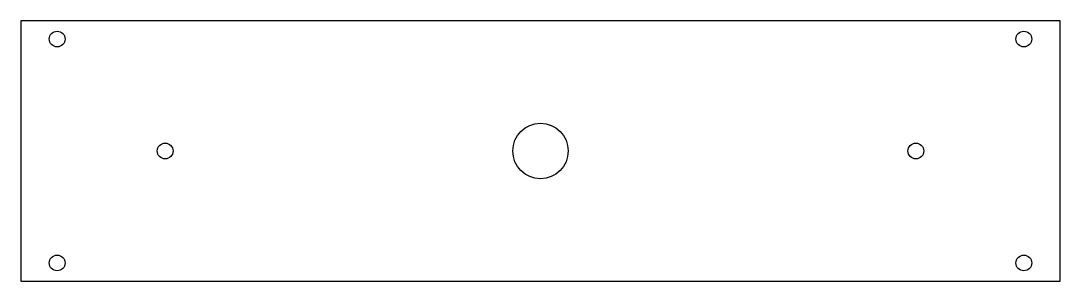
# Model space of a CAD drawing. Header units: inches. Extents: x -4.5 to 4.5, y -1.12 to 1.12.
import ezdxf

# ---------------------------------------------------------------- set-up
doc = ezdxf.new("R2010")
doc.units = ezdxf.units.IN
doc.header["$MEASUREMENT"] = 0

msp = doc.modelspace()

# ---------------------------------------------------------------- linework, layer by layer
at = {"color": 7, "linetype": 'Continuous', "lineweight": 25}
for p, q in [((-4.5, 1.125), (-4.5, -1.125)), ((4.5, 1.125), (-4.5, 1.125)), ((4.5, -1.125), (4.5, 1.125)), ((-4.5, -1.125), (4.5, -1.125))]:
    msp.add_line(p, q, dxfattribs=at)
for centre, radius in [((-4.185, 0.9675), 0.068), ((4.185, 0.9675), 0.068), ((0, 0), 0.24), ((-3.25, 0), 0.068), ((3.25, 0), 0.068), ((-4.185, -0.9675), 0.068), ((4.185, -0.9675), 0.068)]:
    msp.add_circle(centre, radius, dxfattribs=at)

doc.saveas('drawing.dxf')
